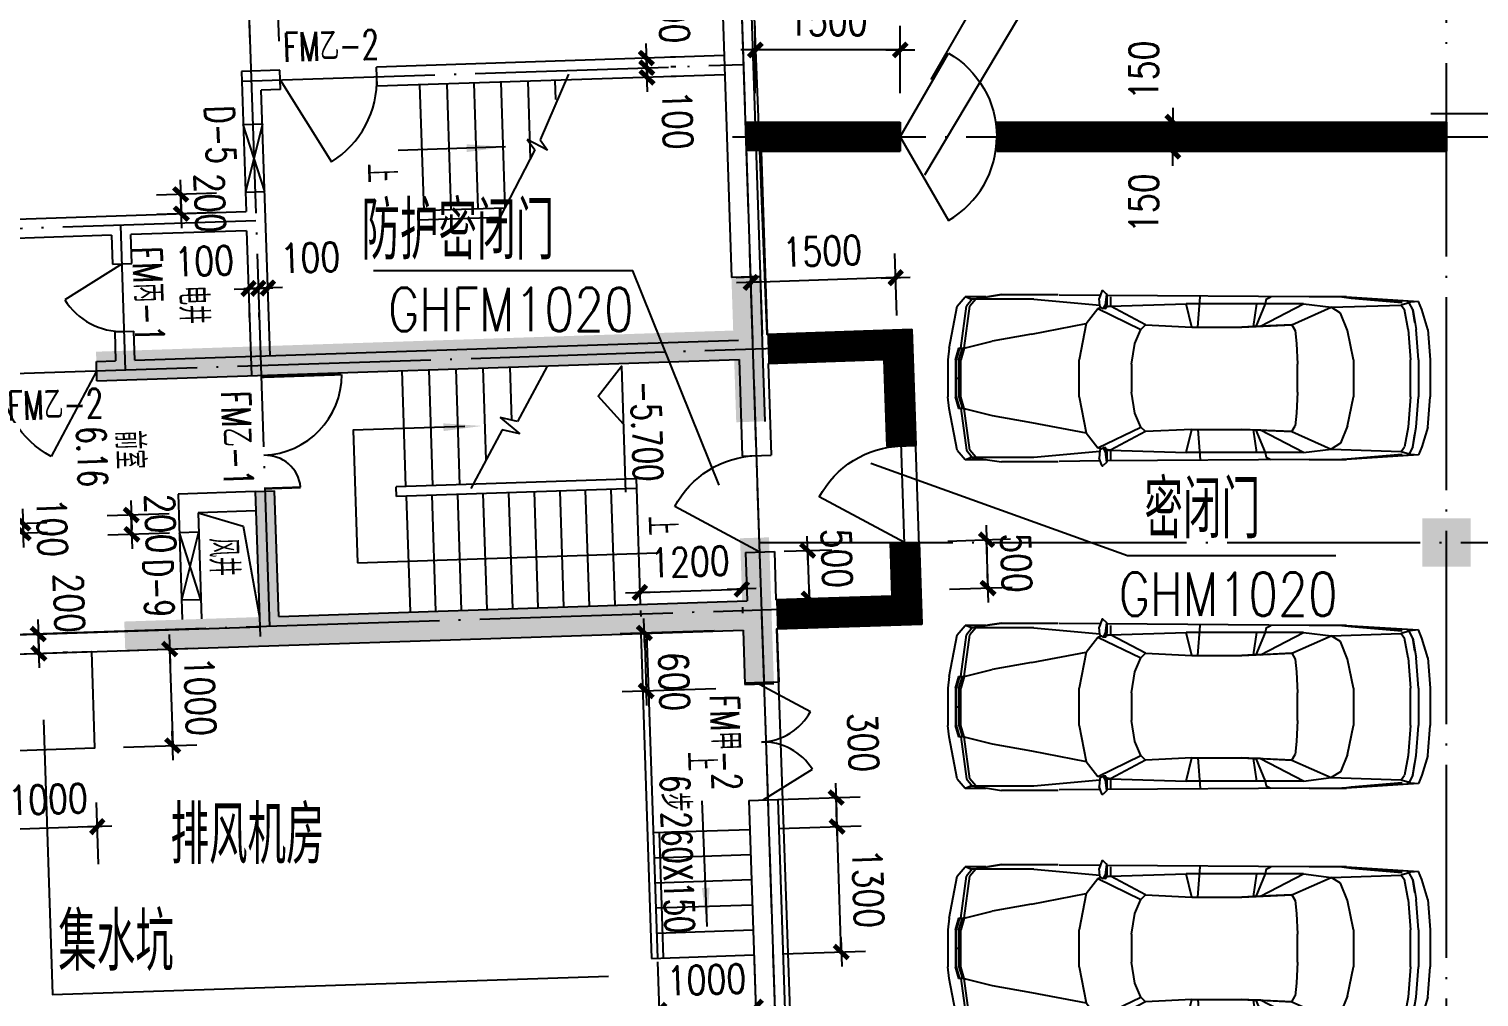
# Model space of a CAD drawing. Extents: x 634182 to 802382, y -1101880 to -864080.
# Drawn here: x 662188 to 677199, y -947171 to -937151 of the extents above; entities that cross this region are included whole.
import ezdxf
from ezdxf.enums import TextEntityAlignment as Align

# ---------------------------------------------------------------- set-up
doc = ezdxf.new("R2010")
doc.units = 0
doc.header["$LTSCALE"] = 1000
doc.header["$MEASUREMENT"] = 0
doc.linetypes.add('DASH', pattern=[0.35, 0.25, -0.1])
doc.linetypes.add('DOTE', pattern=[2.42, 2, -0.2, 0.02, -0.2])
doc.layers.get('0').update_dxf_attribs({"linetype": 'CONTINUOUS'})
doc.layers.get('DEFPOINTS').update_dxf_attribs({"linetype": 'CONTINUOUS'})
for name, color, linetype in [('21', 21, 'CONTINUOUS'), ('210', 4, 'CONTINUOUS'), ('COLUMN', 7, 'CONTINUOUS'), ('DOTE', 1, 'DOTE'), ('LU', 4, 'CONTINUOUS'), ('LVTRY', 23, 'CONTINUOUS'), ('MC', 4, 'CONTINUOUS'), ('PUB_DIM', 3, 'CONTINUOUS'), ('PUB_TEXT', 7, 'CONTINUOUS'), ('STAIR', 2, 'CONTINUOUS'), ('TEXT1', 7, 'CONTINUOUS'), ('WALL', 191, 'CONTINUOUS'), ('WINDOW', 2, 'CONTINUOUS'), ('WINDOW_TEXT', 6, 'CONTINUOUS'), ('防火分區线', 2, 'CONTINUOUS')]:
    doc.layers.add(name, color=color, linetype=linetype)
doc.styles.add('DIM_FONT', font='simplex.shx', dxfattribs={"width": 0.8})
doc.styles.add('HZTXT', font='simplex', dxfattribs={"width": 0.8, "bigfont": 'sfont'})
doc.styles.add('SIMPLEX', font='SIMPLEX.SHX')
doc.styles.add('Z', font='romans', dxfattribs={"width": 0.8, "bigfont": 'z'})
doc.dimstyles.new('AXIS', dxfattribs={"dimtxt": 300, "dimasz": 1, "dimexe": 250, "dimexo": 300, "dimgap": 150, "dimtad": 1, "dimdec": 0, "dimzin": 0, "dimdsep": 46, "dimtxsty": 'DIM_FONT', "dimblk": '_DIMX', "dimblk1": '_DIMX', "dimblk2": '_DIMX', "dimcen": 2.5, "dimse1": 1, "dimse2": 1, "dimclrt": 7, "dimadec": 0, "dimazin": 0, "dimtfac": 1, "dimtdec": 0, "dimtix": 1, "dimtmove": 2, "dimatfit": 3, "dimldrblk": '_DIMX', "dimfxl": 0, "dimtolj": 1, "dimtzin": 0, "dimarcsym": 0})
doc.dimstyles.new('DIMN', dxfattribs={"dimtxt": 300, "dimasz": 1, "dimexe": 250, "dimexo": 300, "dimgap": 150, "dimtad": 1, "dimdec": 0, "dimzin": 0, "dimdsep": 46, "dimtxsty": 'DIM_FONT', "dimblk": '_DIMX', "dimblk1": '_DIMX', "dimblk2": '_DIMX', "dimcen": 2.5, "dimclrt": 7, "dimadec": 0, "dimazin": 0, "dimtfac": 1, "dimtdec": 0, "dimtix": 1, "dimtmove": 2, "dimatfit": 3, "dimldrblk": '_DIMX', "dimfxl": 0, "dimtolj": 1, "dimtzin": 0, "dimarcsym": 0})

# ---------------------------------------------------------------- blocks, each defined once
blk = doc.blocks.new('_FZH')
blk.add_solid([(-0.5, -0.5), (0.5, -0.5), (-0.5, 0.5), (0.5, 0.5)])
blk = doc.blocks.new('M_F27')
for p, q in [((-2426, 736), (-2389, 824)), ((-2389, 824), (-1610, 874)), ((-2389, 824), (-1560, 874)), ((-2264, 812), (-2389, 824)), ((-2326, 736), (-2288, 811)), ((-2200, 786), (-2288, 811)), ((-2200, 786), (-2238, 736)), ((-1560, 874), (-2212, 815)), ((-2208, 815), (-2211, 814)), ((-1660, 862), (-2208, 815)), ((-1446, 761), (-2200, 786)), ((-1560, 874), (-1660, 862)), ((-1617, 869), (-1620, 866)), ((-1208, 874), (-1610, 874)), ((-1145, 799), (-1446, 761)), ((-1208, 874), (980, 889)), ((-1145, 799), (-682, 557)), ((-1145, 799), (124, 799)), ((-743, 849), (-793, 874)), ((-730, 799), (-743, 849)), ((-630, 555), (-730, 799)), ((-642, 799), (-605, 554)), ((-2, 547), (-27, 877)), ((124, 799), (61, 547)), ((941, 773), (124, 799)), ((941, 773), (941, 874)), ((980, 902), (995, 790)), ((980, 790), (980, 898)), ((995, 790), (980, 790)), ((980, 790), (992, 746)), ((984, 905), (1020, 939)), ((995, 790), (1022, 746)), ((1022, 748), (995, 790)), ((1036, 935), (1062, 857)), ((1051, 889), (1497, 893)), ((1057, 776), (1062, 857)), ((1770, 849), (1058, 784)), ((1506, 899), (2121, 899)), ((2461, 849), (1770, 849)), ((2272, 876), (2121, 899)), ((2272, 876), (2272, 874)), ((2437, 851), (2272, 876)), ((2511, 874), (2287, 874)), ((2398, 849), (2461, 773)), ((2437, 850), (2433, 851)), ((2498, 773), (2436, 849)), ((2511, 874), (2450, 850)), ((2599, 773), (2511, 874)), ((-2489, 522), (-2426, 736)), ((-2326, 736), (-2364, 522)), ((-2326, 736), (-2351, 596)), ((-2276, 522), (-2238, 736)), ((-1622, 510), (-1547, 698)), ((-1547, 698), (-1446, 761)), ((-1019, 572), (-1446, 761)), ((564, 572), (941, 773)), ((1079, 748), (614, 522)), ((983, 777), (941, 773)), ((941, 773), (987, 765)), ((992, 746), (1021, 747)), ((1021, 747), (1022, 748)), ((1053, 768), (1022, 746)), ((1036, 756), (1079, 748)), ((1204, 585), (1079, 748)), ((2461, 773), (2523, 321)), ((2561, 321), (2498, 773)), ((2599, 773), (2687, 321)), ((-2489, 522), (-2514, 196)), ((-2364, 522), (-2389, 196)), ((-2351, 594), (-2351, 596)), ((-2301, 196), (-2276, 522)), ((-1622, 510), (-1685, 196)), ((-1070, 371), (-1057, 510)), ((-1019, 572), (-1057, 510)), ((-680, 556), (-1019, 572)), ((-1019, 572), (-479, 547)), ((-680, 556), (-630, 555)), ((-605, 554), (-630, 555)), ((-479, 547), (-605, 554)), ((61, 547), (-479, 547)), ((61, 547), (564, 572)), ((564, 572), (614, 522)), ((614, 522), (677, 371)), ((1795, 472), (1204, 585)), ((1280, 196), (1204, 585)), ((2222, 397), (1795, 472)), ((-1082, 145), (-1070, 371)), ((677, 371), (714, 145)), ((2523, 321), (2222, 397)), ((2523, 321), (2586, 321)), ((2523, 321), (2561, 196)), ((2580, 196), (2542, 321)), ((2611, 196), (2574, 321)), ((2580, 321), (2618, 196)), ((2687, 321), (2699, 196)), ((-2514, -206), (-2514, 196)), ((-2389, -206), (-2389, 196)), ((-2301, 196), (-2301, -206)), ((-1685, -206), (-1685, 196)), ((1280, 196), (1280, -206)), ((2561, 196), (2561, -206)), ((2580, 196), (2580, -206)), ((2611, 196), (2611, -206)), ((2618, -206), (2618, 196)), ((2699, -206), (2699, 196)), ((-1082, 145), (-1082, -156)), ((714, -156), (714, 145)), ((-1070, -382), (-1082, -156)), ((714, -156), (677, -382)), ((2618, -6), (2561, -6)), ((-2489, -533), (-2514, -206)), ((-2389, -206), (-2364, -533)), ((-2276, -533), (-2301, -206)), ((-1685, -206), (-1622, -520)), ((1204, -596), (1280, -206)), ((2523, -332), (2561, -206)), ((2580, -206), (2542, -332)), ((2574, -332), (2611, -206)), ((2618, -206), (2580, -332)), ((2687, -332), (2699, -206)), ((-1057, -520), (-1070, -382)), ((677, -382), (614, -533)), ((1795, -483), (2222, -407)), ((2523, -332), (2222, -407)), ((2523, -332), (2461, -784)), ((2561, -332), (2498, -784)), ((2586, -332), (2523, -332)), ((2687, -332), (2599, -784)), ((-2489, -533), (-2426, -747)), ((-2326, -747), (-2364, -533)), ((-2351, -607), (-2351, -605)), ((-2351, -607), (-2326, -747)), ((-2276, -533), (-2238, -747)), ((-1622, -520), (-1547, -709)), ((-1019, -583), (-1446, -772)), ((-682, -568), (-1145, -809)), ((-1019, -583), (-1057, -520)), ((-479, -558), (-1019, -583)), ((-1019, -583), (-680, -567)), ((-730, -809), (-630, -566)), ((-680, -567), (-682, -568)), ((-680, -567), (-630, -566)), ((-605, -565), (-642, -809)), ((-630, -566), (-605, -565)), ((-605, -565), (-479, -558)), ((61, -558), (-479, -558)), ((-2, -558), (-27, -884)), ((61, -558), (124, -809)), ((564, -583), (61, -558)), ((614, -533), (564, -583)), ((564, -583), (941, -784)), ((1079, -759), (614, -533)), ((1204, -596), (1079, -759)), ((1795, -483), (1204, -596)), ((-2426, -747), (-2389, -835)), ((-2326, -747), (-2288, -822)), ((-2200, -797), (-2238, -747)), ((-1446, -772), (-2200, -797)), ((-1547, -709), (-1446, -772)), ((-1145, -809), (-1446, -772)), ((987, -776), (941, -784)), ((992, -757), (980, -800)), ((992, -757), (1021, -758)), ((995, -800), (1022, -757)), ((1022, -758), (995, -800)), ((1021, -758), (1022, -758)), ((1022, -757), (1053, -779)), ((1036, -767), (1079, -759)), ((-2389, -835), (-2264, -823)), ((-1560, -885), (-2389, -835)), ((-1610, -885), (-2389, -835)), ((-2288, -822), (-2200, -797)), ((-2212, -826), (-1560, -885)), ((-2208, -826), (-2211, -825)), ((-1660, -872), (-2208, -826)), ((-1560, -885), (-1660, -872)), ((-1621, -877), (-1617, -880)), ((-1610, -885), (-1208, -885)), ((-1208, -885), (980, -900)), ((-1145, -809), (124, -809)), ((-743, -860), (-793, -885)), ((-743, -860), (-730, -809)), ((941, -784), (124, -809)), ((983, -788), (941, -784)), ((941, -885), (941, -784)), ((995, -800), (980, -800)), ((995, -800), (980, -913)), ((980, -909), (980, -800)), ((984, -916), (1020, -950)), ((1036, -946), (1062, -867)), ((1051, -901), (1497, -904)), ((1057, -787), (1062, -867)), ((1770, -860), (1058, -795)), ((2121, -910), (1506, -910)), ((1770, -860), (2461, -860)), ((2121, -910), (2272, -887)), ((2270, -887), (2121, -910)), ((2437, -861), (2272, -887)), ((2272, -885), (2272, -887)), ((2285, -885), (2511, -885)), ((2398, -860), (2461, -784)), ((2436, -860), (2498, -784)), ((2437, -861), (2436, -860)), ((2450, -861), (2511, -885)), ((2599, -784), (2511, -885))]:
    blk.add_line(p, q)
for centre, start, end in [((1027, 932), 18.1573, 132.965), ((990, 898), 132.965, 179.7454), ((1047, 776), 305.1542, 356.8636), ((1047, -787), 3.1798, 54.8458), ((990, -909), 180.2546, 227.035), ((1027, -942), 227.035, 341.8427)]:
    blk.add_arc(centre, 10, start, end)
at = {"width": 0.8, "flags": 9}
for tag in ['XSIZE', 'YSIZE']:
    blk.add_attdef(tag, (0, 0), '', height=0.5, dxfattribs=at)
blk = doc.blocks.new('_DIMX')
blk.add_line((-150, 0), (150, 0))
at = {"const_width": 50}
blk.add_lwpolyline([(-70, -70), (70, 70)], dxfattribs=at)
blk = doc.blocks.new('*D1032')
at = {"color": 0, "linetype": 'ByBlock'}
for p, q in [((664560, -939835), (664559, -939835)), ((664561, -939835), (664661, -939832)), ((664561, -939835), (664661, -939832)), ((664662, -939832), (664663, -939832)), ((664571, -940135), (664569, -940085)), ((664671, -940131), (664669, -940082))]:
    blk.add_line(p, q, dxfattribs=at)
at = {"layer": 'DEFPOINTS', "color": 0, "linetype": 'ByBlock'}
for p in [(664561, -939835), (664661, -939832), (664661, -939832)]:
    blk.add_point(p, dxfattribs=at)
at = {"color": 0, "linetype": 'ByBlock'}
for p, rotation in [((664561, -939835), 1.899999999999977), ((664661, -939832), 181.9)]:
    blk.add_blockref('_DIMX', p, dxfattribs=dict(at, rotation=rotation))
at = {"color": 7, "linetype": 'ByBlock', "insert": (665101, -939517), "char_height": 300, "attachment_point": 5, "rotation": 1.9, "style": 'DIM_FONT'}
blk.add_mtext('\\A1;100', dxfattribs=at)
blk = doc.blocks.new('*D1033')
at = {"color": 0, "linetype": 'ByBlock'}
for p, q in [((664460, -939838), (664459, -939838)), ((664461, -939838), (664561, -939835)), ((664461, -939838), (664561, -939835)), ((664562, -939835), (664563, -939835)), ((664471, -940138), (664469, -940088)), ((664571, -940135), (664569, -940085))]:
    blk.add_line(p, q, dxfattribs=at)
at = {"layer": 'DEFPOINTS', "color": 0, "linetype": 'ByBlock'}
for p in [(664461, -939838), (664561, -939835), (664561, -939835)]:
    blk.add_point(p, dxfattribs=at)
at = {"color": 0, "linetype": 'ByBlock'}
for p, rotation in [((664461, -939838), 1.899999999968882), ((664561, -939835), 181.8999999999689)]:
    blk.add_blockref('_DIMX', p, dxfattribs=dict(at, rotation=rotation))
at = {"color": 7, "linetype": 'ByBlock', "insert": (664001, -939553), "char_height": 300, "attachment_point": 5, "rotation": 1.9, "style": 'DIM_FONT'}
blk.add_mtext('\\A1;100', dxfattribs=at)
blk = doc.blocks.new('M_A1SFU')
blk.add_line((-0.5, 0), (0, -0.866))
blk.add_arc((-0.5, 0), 1, 300, 0)
blk = doc.blocks.new('M_A17ORW')
at = {"const_width": 0.02}
for points in [[(-0.481, -0.001), (-0.481, -0.308)], [(0.481, 0.001), (0.481, -0.691)]]:
    blk.add_lwpolyline(points, dxfattribs=at)
for centre, radius, start, end in [((-0.501, -0.003), 0.307, 274.2492, 0.2101), ((0.505, 0.002), 0.699, 180.2762, 268.0603)]:
    blk.add_arc(centre, radius, start, end)
blk = doc.blocks.new('_DBLK')
blk.add_line((-0.5, 0), (0, -0.866))
blk.add_arc((-0.5, 0), 1, 300, 0)
at = {"layer": 'WINDOW_TEXT', "style": 'SIMPLEX', "flags": 9}
blk.add_attdef('A', text='', height=1, dxfattribs=at).set_placement((0, 1.5), align=Align.MIDDLE)
blk = doc.blocks.new('*D1039')
at = {"color": 0, "linetype": 'ByBlock'}
for p, q in [((661863, -942278), (662374, -942261)), ((661866, -942378), (662378, -942361)), ((662125, -942268), (662125, -942267)), ((662125, -942269), (662128, -942369)), ((662128, -942370), (662128, -942371))]:
    blk.add_line(p, q, dxfattribs=at)
at = {"layer": 'DEFPOINTS', "color": 0, "linetype": 'ByBlock'}
for p in [(661563, -942288), (662128, -942369), (661566, -942388)]:
    blk.add_point(p, dxfattribs=at)
at = {"color": 0, "linetype": 'ByBlock'}
for p, rotation in [((662125, -942269), 271.8999999999584), ((662128, -942369), 91.8999999999585)]:
    blk.add_blockref('_DIMX', p, dxfattribs=dict(at, rotation=rotation))
at = {"color": 7, "linetype": 'ByBlock', "insert": (662426, -942309), "char_height": 300, "attachment_point": 5, "rotation": 271.9, "style": 'DIM_FONT'}
blk.add_mtext('\\A1;100', dxfattribs=at)
blk = doc.blocks.new('*D1040')
at = {"color": 0, "linetype": 'ByBlock'}
for p, q in [((664128, -938850), (663508, -938871)), ((663758, -938862), (663758, -938861)), ((663765, -939063), (663758, -938863)), ((664135, -939050), (663515, -939071)), ((663765, -939064), (663765, -939065))]:
    blk.add_line(p, q, dxfattribs=at)
at = {"layer": 'DEFPOINTS', "color": 0, "linetype": 'ByBlock'}
for p in [(663758, -938863), (664428, -938840), (664434, -939040)]:
    blk.add_point(p, dxfattribs=at)
at = {"color": 0, "linetype": 'ByBlock'}
for p, rotation in [((663758, -938863), 271.900000000012), ((663765, -939063), 91.900000000012)]:
    blk.add_blockref('_DIMX', p, dxfattribs=dict(at, rotation=rotation))
at = {"color": 7, "linetype": 'ByBlock', "insert": (664061, -938953), "char_height": 300, "attachment_point": 5, "rotation": 271.9, "style": 'DIM_FONT'}
blk.add_mtext('\\A1;200', dxfattribs=at)
blk = doc.blocks.new('*D1041')
at = {"color": 0, "linetype": 'ByBlock'}
for p, q in [((664476, -937288), (664447, -936409)), ((664776, -937278), (664747, -936399)), ((664454, -936658), (664453, -936659)), ((664755, -936648), (664455, -936658)), ((664756, -936648), (664757, -936648))]:
    blk.add_line(p, q, dxfattribs=at)
at = {"layer": 'DEFPOINTS', "color": 0, "linetype": 'ByBlock'}
for p in [(664455, -936658), (664486, -937588), (664786, -937578)]:
    blk.add_point(p, dxfattribs=at)
at = {"color": 0, "linetype": 'ByBlock'}
for p, rotation in [((664455, -936658), 1.899960829832597), ((664755, -936648), 181.8999608298326)]:
    blk.add_blockref('_DIMX', p, dxfattribs=dict(at, rotation=rotation))
at = {"color": 7, "linetype": 'ByBlock', "insert": (664595, -936354), "char_height": 300, "attachment_point": 5, "rotation": 1.9, "style": 'DIM_FONT'}
blk.add_mtext('\\A1;300', dxfattribs=at)
blk = doc.blocks.new('*D1042')
at = {"color": 0, "linetype": 'ByBlock'}
for p, q in [((663638, -942168), (662996, -942190)), ((663246, -942180), (663246, -942179)), ((663253, -942381), (663246, -942181)), ((663644, -942368), (663003, -942390)), ((663253, -942382), (663253, -942383))]:
    blk.add_line(p, q, dxfattribs=at)
at = {"layer": 'DEFPOINTS', "color": 0, "linetype": 'ByBlock'}
for p in [(663246, -942181), (663938, -942159), (663944, -942358)]:
    blk.add_point(p, dxfattribs=at)
at = {"color": 0, "linetype": 'ByBlock'}
for p, rotation in [((663246, -942181), 271.9000000000278), ((663253, -942381), 91.90000000002783)]:
    blk.add_blockref('_DIMX', p, dxfattribs=dict(at, rotation=rotation))
at = {"color": 7, "linetype": 'ByBlock', "insert": (663549, -942271), "char_height": 300, "attachment_point": 5, "rotation": 271.9, "style": 'DIM_FONT'}
blk.add_mtext('\\A1;200', dxfattribs=at)
blk = doc.blocks.new('*D1058')
at = {"color": 0, "linetype": 'ByBlock'}
for p, q in [((668583, -937551), (668583, -937550)), ((668583, -937552), (668586, -937652)), ((668583, -937552), (668586, -937652)), ((668883, -937542), (668833, -937544)), ((668586, -937653), (668586, -937654)), ((668886, -937642), (668836, -937644))]:
    blk.add_line(p, q, dxfattribs=at)
at = {"layer": 'DEFPOINTS', "color": 0, "linetype": 'ByBlock'}
for p in [(668583, -937552), (668586, -937652), (668586, -937652)]:
    blk.add_point(p, dxfattribs=at)
at = {"color": 0, "linetype": 'ByBlock'}
for p, rotation in [((668583, -937552), 271.9), ((668586, -937652), 91.90000000000002)]:
    blk.add_blockref('_DIMX', p, dxfattribs=dict(at, rotation=rotation))
at = {"color": 7, "linetype": 'ByBlock', "insert": (668901, -938092), "char_height": 300, "attachment_point": 5, "rotation": 271.9, "style": 'DIM_FONT'}
blk.add_mtext('\\A1;100', dxfattribs=at)
blk = doc.blocks.new('*D1059')
at = {"color": 0, "linetype": 'ByBlock'}
for p, q in [((668579, -937451), (668579, -937450)), ((668579, -937452), (668583, -937552)), ((668579, -937452), (668583, -937552)), ((668583, -937553), (668583, -937554)), ((668879, -937442), (668829, -937444)), ((668883, -937542), (668833, -937544))]:
    blk.add_line(p, q, dxfattribs=at)
at = {"layer": 'DEFPOINTS', "color": 0, "linetype": 'ByBlock'}
for p in [(668579, -937452), (668583, -937552), (668583, -937552)]:
    blk.add_point(p, dxfattribs=at)
at = {"color": 0, "linetype": 'ByBlock'}
for p, rotation in [((668579, -937452), 271.9000000001452), ((668583, -937552), 91.90000000014511)]:
    blk.add_blockref('_DIMX', p, dxfattribs=dict(at, rotation=rotation))
at = {"color": 7, "linetype": 'ByBlock', "insert": (668864, -936992), "char_height": 300, "attachment_point": 5, "rotation": 271.9, "style": 'DIM_FONT'}
blk.add_mtext('\\A1;100', dxfattribs=at)
blk = doc.blocks.new('_ARROW')
blk.add_solid([(0, 0), (-1, 0.1), (-1, -0.1)])
blk = doc.blocks.new('*D1065')
at = {"color": 0, "linetype": 'ByBlock'}
for p, q in [((662283, -943413), (662283, -943412)), ((662283, -943414), (662290, -943614)), ((662283, -943414), (662290, -943614)), ((662583, -943404), (662533, -943406)), ((662290, -943615), (662290, -943616)), ((662590, -943604), (662540, -943606))]:
    blk.add_line(p, q, dxfattribs=at)
at = {"layer": 'DEFPOINTS', "color": 0, "linetype": 'ByBlock'}
for p in [(662283, -943414), (662290, -943614), (662290, -943614)]:
    blk.add_point(p, dxfattribs=at)
at = {"color": 0, "linetype": 'ByBlock'}
for p, rotation in [((662283, -943414), 271.9), ((662290, -943614), 91.90000000000002)]:
    blk.add_blockref('_DIMX', p, dxfattribs=dict(at, rotation=rotation))
at = {"color": 7, "linetype": 'ByBlock', "insert": (662603, -943094), "char_height": 300, "attachment_point": 5, "rotation": 271.9, "style": 'DIM_FONT'}
blk.add_mtext('\\A1;200', dxfattribs=at)
blk = doc.blocks.new('_DBLK1')
for p, q in [((-0.5, 0), (-0.25, -0.433)), ((0.5, 0), (0.25, -0.433))]:
    blk.add_line(p, q)
for centre, start, end in [((-0.5, 0), 300, 0), ((0.5, 0), 180, 240)]:
    blk.add_arc(centre, 0.5, start, end)
at = {"layer": 'WINDOW_TEXT', "style": 'SIMPLEX', "flags": 9}
blk.add_attdef('A', text='', height=1, dxfattribs=at).set_placement((0, 1.5), align=Align.MIDDLE)
blk = doc.blocks.new('*D1503')
at = {"color": 0, "linetype": 'ByBlock'}
for p, q in [((661908, -945828), (661887, -945190)), ((662907, -945795), (662886, -945157)), ((661894, -945440), (661893, -945440)), ((662895, -945407), (661895, -945440)), ((662896, -945407), (662897, -945407))]:
    blk.add_line(p, q, dxfattribs=at)
at = {"layer": 'DEFPOINTS', "color": 0, "linetype": 'ByBlock'}
for p in [(661895, -945440), (661918, -946128), (662917, -946095)]:
    blk.add_point(p, dxfattribs=at)
at = {"color": 0, "linetype": 'ByBlock'}
for p, rotation in [((661895, -945440), 1.900000000000085), ((662895, -945407), 181.9000000000001)]:
    blk.add_blockref('_DIMX', p, dxfattribs=dict(at, rotation=rotation))
at = {"color": 7, "linetype": 'ByBlock', "insert": (662385, -945124), "char_height": 300, "attachment_point": 5, "rotation": 1.9, "style": 'DIM_FONT'}
blk.add_mtext('\\A1;1000', dxfattribs=at)
blk = doc.blocks.new('*D1504')
at = {"color": 0, "linetype": 'ByBlock'}
for p, q in [((663134, -943586), (663893, -943561)), ((663643, -943568), (663643, -943567)), ((663643, -943569), (663676, -944569)), ((663167, -944585), (663926, -944560)), ((663676, -944570), (663676, -944571))]:
    blk.add_line(p, q, dxfattribs=at)
at = {"layer": 'DEFPOINTS', "color": 0, "linetype": 'ByBlock'}
for p in [(662834, -943596), (662868, -944595), (663676, -944569)]:
    blk.add_point(p, dxfattribs=at)
at = {"color": 0, "linetype": 'ByBlock'}
for p, rotation in [((663643, -943569), 271.9), ((663676, -944569), 91.90000000000003)]:
    blk.add_blockref('_DIMX', p, dxfattribs=dict(at, rotation=rotation))
at = {"color": 7, "linetype": 'ByBlock', "insert": (663959, -944059), "char_height": 300, "attachment_point": 5, "rotation": 271.9, "style": 'DIM_FONT'}
blk.add_mtext('\\A1;1000', dxfattribs=at)
blk = doc.blocks.new('*D1580')
at = {"color": 0, "linetype": 'ByBlock'}
for p, q in [((668512, -942983), (669567, -942948)), ((669568, -942948), (669569, -942948)), ((668511, -942984), (668510, -942984)), ((668518, -943171), (668521, -943233)), ((669573, -943136), (669575, -943198))]:
    blk.add_line(p, q, dxfattribs=at)
at = {"layer": 'DEFPOINTS', "color": 0, "linetype": 'ByBlock'}
for p in [(668508, -942871), (669563, -942836), (669567, -942948)]:
    blk.add_point(p, dxfattribs=at)
at = {"color": 0, "linetype": 'ByBlock'}
for p, rotation in [((668512, -942983), 1.900000000019402), ((669567, -942948), 181.9000000000194)]:
    blk.add_blockref('_DIMX', p, dxfattribs=dict(at, rotation=rotation))
at = {"color": 7, "linetype": 'ByBlock', "insert": (669030, -942666), "char_height": 300, "attachment_point": 5, "rotation": 1.9, "style": 'DIM_FONT'}
blk.add_mtext('\\A1;1200', dxfattribs=at)
blk = doc.blocks.new('*D1695')
at = {"color": 0, "linetype": 'ByBlock'}
for p, q in [((669949, -945426), (670803, -945398)), ((670596, -946704), (670553, -945407)), ((669992, -946725), (670846, -946697))]:
    blk.add_line(p, q, dxfattribs=at)
at = {"layer": 'DEFPOINTS', "color": 0, "linetype": 'ByBlock'}
for p in [(669649, -945436), (670553, -945406), (669692, -946735)]:
    blk.add_point(p, dxfattribs=at)
at = {"color": 0, "linetype": 'ByBlock'}
for p, rotation in [((670553, -945406), 91.89949566609205), ((670596, -946705), 271.8994956660921)]:
    blk.add_blockref('_DIMX', p, dxfattribs=dict(at, rotation=rotation))
at = {"color": 7, "linetype": 'ByBlock', "insert": (670874, -946046), "char_height": 300, "attachment_point": 5, "rotation": 271.8995, "style": 'DIM_FONT'}
blk.add_mtext('\\A1;1300', dxfattribs=at)
blk = doc.blocks.new('*D1696')
at = {"color": 0, "linetype": 'ByBlock'}
for p, q in [((669939, -945126), (670793, -945098)), ((670543, -945105), (670543, -945104)), ((670553, -945406), (670543, -945106)), ((670553, -945406), (670543, -945106)), ((669949, -945426), (670803, -945398)), ((670553, -945407), (670553, -945408))]:
    blk.add_line(p, q, dxfattribs=at)
at = {"layer": 'DEFPOINTS', "color": 0, "linetype": 'ByBlock'}
for p in [(669639, -945136), (670543, -945106), (669649, -945436)]:
    blk.add_point(p, dxfattribs=at)
at = {"color": 0, "linetype": 'ByBlock'}
for p, rotation in [((670543, -945106), 271.8994956660861), ((670553, -945406), 91.8994956660861)]:
    blk.add_blockref('_DIMX', p, dxfattribs=dict(at, rotation=rotation))
at = {"color": 7, "linetype": 'ByBlock', "insert": (670824, -944536), "char_height": 300, "attachment_point": 5, "rotation": 271.8995, "style": 'DIM_FONT'}
blk.add_mtext('\\A1;300', dxfattribs=at)
blk = doc.blocks.new('*D1697')
at = {"color": 0, "linetype": 'ByBlock'}
for p, q in [((668694, -946808), (668719, -947559)), ((669694, -946775), (669719, -947526)), ((668710, -947309), (668709, -947309)), ((668711, -947309), (669710, -947276)), ((669711, -947276), (669712, -947276))]:
    blk.add_line(p, q, dxfattribs=at)
at = {"layer": 'DEFPOINTS', "color": 0, "linetype": 'ByBlock'}
for p in [(668684, -946509), (669684, -946475), (669710, -947276)]:
    blk.add_point(p, dxfattribs=at)
at = {"color": 0, "linetype": 'ByBlock'}
for p, rotation in [((669710, -947276), 181.8994956661003), ((668711, -947309), 1.899495666100295)]:
    blk.add_blockref('_DIMX', p, dxfattribs=dict(at, rotation=rotation))
at = {"color": 7, "linetype": 'ByBlock', "insert": (669201, -946992), "char_height": 300, "attachment_point": 5, "rotation": 1.8995, "style": 'DIM_FONT'}
blk.add_mtext('\\A1;1000', dxfattribs=at)
blk = doc.blocks.new('*D1796')
at = {"color": 0, "linetype": 'ByBlock'}
for p, q in [((669674, -940167), (669653, -939524)), ((671173, -940118), (671151, -939475)), ((671159, -939725), (669662, -939774))]:
    blk.add_line(p, q, dxfattribs=at)
at = {"layer": 'DEFPOINTS', "color": 0, "linetype": 'ByBlock'}
for p in [(669661, -939774), (671183, -940418), (669684, -940467)]:
    blk.add_point(p, dxfattribs=at)
at = {"color": 0, "linetype": 'ByBlock'}
for p, rotation in [((669661, -939774), 181.8981660230871), ((671160, -939725), 1.898166023087082)]:
    blk.add_blockref('_DIMX', p, dxfattribs=dict(at, rotation=rotation))
at = {"color": 7, "linetype": 'ByBlock', "insert": (670400, -939450), "char_height": 300, "attachment_point": 5, "rotation": 1.8982, "style": 'DIM_FONT'}
blk.add_mtext('\\A1;1500', dxfattribs=at)
blk = doc.blocks.new('*D1797')
at = {"color": 0, "linetype": 'ByBlock'}
for p, q in [((671701, -942451), (672350, -942430)), ((672100, -942437), (672100, -942436)), ((672116, -942938), (672100, -942438)), ((671718, -942951), (672366, -942930)), ((672116, -942939), (672116, -942940))]:
    blk.add_line(p, q, dxfattribs=at)
at = {"layer": 'DEFPOINTS', "color": 0, "linetype": 'ByBlock'}
for p in [(671402, -942461), (672100, -942438), (671418, -942961)]:
    blk.add_point(p, dxfattribs=at)
at = {"color": 0, "linetype": 'ByBlock'}
for p, rotation in [((672100, -942438), 271.9000000000164), ((672116, -942938), 91.90000000001643)]:
    blk.add_blockref('_DIMX', p, dxfattribs=dict(at, rotation=rotation))
at = {"color": 7, "linetype": 'ByBlock', "insert": (672408, -942678), "char_height": 300, "attachment_point": 5, "rotation": 271.9, "style": 'DIM_FONT'}
blk.add_mtext('\\A1;500', dxfattribs=at)
blk = doc.blocks.new('*D1799')
at = {"color": 0, "linetype": 'ByBlock'}
for p, q in [((674029, -938115), (674029, -938114)), ((674029, -938116), (674029, -938266)), ((674029, -938116), (674029, -938266)), ((674029, -938267), (674029, -938268))]:
    blk.add_line(p, q, dxfattribs=at)
at = {"layer": 'DEFPOINTS', "color": 0, "linetype": 'ByBlock'}
for p in [(673029, -938116), (673029, -938266), (674029, -938266)]:
    blk.add_point(p, dxfattribs=at)
at = {"color": 0, "linetype": 'ByBlock'}
for p, rotation in [((674029, -938116), 270), ((674029, -938266), 90)]:
    blk.add_blockref('_DIMX', p, dxfattribs=dict(at, rotation=rotation))
at = {"color": 7, "linetype": 'ByBlock', "insert": (673729, -937579), "char_height": 300, "attachment_point": 5, "rotation": 90, "style": 'DIM_FONT'}
blk.add_mtext('\\A1;150', dxfattribs=at)
blk = doc.blocks.new('*D1800')
at = {"color": 0, "linetype": 'ByBlock'}
for p, q in [((674029, -938265), (674029, -938264)), ((674029, -938266), (674029, -938416)), ((674029, -938266), (674029, -938416)), ((674029, -938417), (674029, -938418))]:
    blk.add_line(p, q, dxfattribs=at)
at = {"layer": 'DEFPOINTS', "color": 0, "linetype": 'ByBlock'}
for p in [(673029, -938266), (673029, -938416), (674029, -938416)]:
    blk.add_point(p, dxfattribs=at)
at = {"color": 0, "linetype": 'ByBlock'}
for p, rotation in [((674029, -938266), 270), ((674029, -938416), 90)]:
    blk.add_blockref('_DIMX', p, dxfattribs=dict(at, rotation=rotation))
at = {"color": 7, "linetype": 'ByBlock', "insert": (673729, -938954), "char_height": 300, "attachment_point": 5, "rotation": 90, "style": 'DIM_FONT'}
blk.add_mtext('\\A1;150', dxfattribs=at)
blk = doc.blocks.new('*D1812')
at = {"color": 0, "linetype": 'ByBlock'}
for p, q in [((669707, -937816), (669707, -937118)), ((671207, -937816), (671207, -937118)), ((671206, -937368), (669708, -937368))]:
    blk.add_line(p, q, dxfattribs=at)
at = {"layer": 'DEFPOINTS', "color": 0, "linetype": 'ByBlock'}
for p in [(669707, -937368), (669707, -938116), (671207, -938116)]:
    blk.add_point(p, dxfattribs=at)
at = {"color": 0, "linetype": 'ByBlock', "rotation": 180}
blk.add_blockref('_DIMX', (669707, -937368), dxfattribs=at)
at = {"color": 0, "linetype": 'ByBlock'}
blk.add_blockref('_DIMX', (671207, -937368), dxfattribs=at)
at = {"color": 7, "linetype": 'ByBlock', "insert": (670457, -937068), "char_height": 300, "attachment_point": 5, "style": 'DIM_FONT'}
blk.add_mtext('\\A1;1500', dxfattribs=at)

msp = doc.modelspace()

# ---------------------------------------------------------------- hatches: boundary and pattern name
at = {"layer": '210'}
for points in [[(662891.523, -940791.167), (662881.577, -940491.332), (669477.945, -940272.505), (669459.71, -939722.81), (669759.545, -939712.864), (669809.277, -941212.039), (669509.537, -941221.572), (669487.996, -940572.223)], [(669580.756, -943372.179), (669598.991, -943921.877), (669898.826, -943911.93), (669849.094, -942412.752), (669549.259, -942422.698), (669570.81, -943072.344), (664773.452, -943231.489), (664730.453, -941932.135), (664530.46, -941938.832), (664573.561, -943238.12), (663174.432, -943284.414), (663184.278, -943584.372)]]:
    msp.add_hatch(color=256, dxfattribs=at).paths.add_polyline_path(points)

# ---------------------------------------------------------------- linework, layer by layer
for points in [[(671463.173, -938660.602), (674157.194, -934136.542), (674157.194, -934136.542)], [(671526.733, -937675.296), (673564.538, -934136.312), (676476.204, -934136.312)], [(669332.548, -941872.503), (668438.974, -939654.667), (665753.945, -939654.667)], [(670902.242, -941644.282), (673560.802, -942602.185), (675717.537, -942602.185)], [(662337.844, -944302.039), (662432.183, -947145.851), (668186.032, -946954.976)]]:
    msp.add_lwpolyline(points)
msp.add_lwpolyline([(661835.02, -943629.132), (662834.47, -943595.977), (662867.625, -944595.427), (661868.175, -944628.582)], close=True)
at = {"layer": '21'}
for points in [[(669834.522, -940462.177, 300, 300, 0), (671183.689, -940417.421, 300, 300, 0), (671218.502, -941466.844, 300, 300, 0)], [(671251.657, -942466.294, 300, 300, 0), (671274.866, -943165.909, 300, 300, 0), (669925.699, -943210.665, 300, 300, 0)]]:
    msp.add_lwpolyline(points, format="xyseb", dxfattribs=at)
at = {"layer": 'DOTE'}
for p, q in [((676862.048, -1007266.093), (676862.048, -902577.649)), ((670520.689, -965649.087), (668966.665, -918878.288)), ((670162.927, -954888.739), (668968.363, -918879.057)), ((664388.472, -934639.605), (664676.902, -943334.758)), ((664389.656, -937691.179), (669586.706, -937518.775)), ((669471.3, -938266.093), (735062.048, -938266.093)), ((664537.651, -939137.068), (660539.85, -939269.688)), ((663188.153, -940682.66), (663138.421, -939183.485)), ((671183.689, -940417.421), (659390.24, -940808.65)), ((671273.208, -943115.936), (671183.689, -940417.421)), ((669750.402, -942466.093), (774971.294, -942466.093)), ((671273.208, -943115.936), (661678.552, -943434.224)), ((664976.672, -943324.814), (664976.668, -943324.707))]:
    msp.add_line(p, q, dxfattribs=at)
at = {"layer": 'LVTRY'}
msp.add_lwpolyline([(663937.657, -942158.545), (664406.193, -942297.508), (664573.662, -943237.997)], dxfattribs=at)
at = {"layer": 'MC', "linetype": 'Continuous'}
for p, q in [((664627.67, -938833.785), (664404.571, -938140.801)), ((664604.461, -938134.17), (664427.78, -938840.416)), ((663944.287, -942358.408), (663744.397, -942365.039)), ((663967.496, -943058.023), (663744.397, -942365.039)), ((663944.287, -942358.408), (663767.606, -943064.654)), ((663967.496, -943058.023), (663767.606, -943064.654))]:
    msp.add_line(p, q, dxfattribs=at)
at = {"layer": 'PUB_DIM'}
for points in [[(667121.965, -938371.284), (666009.072, -938408.202)], [(668341.344, -941242.487), (668081.534, -940950.941), (668321.45, -940642.817), (668364.709, -941946.843)], [(666700.284, -941265.784), (665544.069, -941304.139), (665589.604, -942676.804)], [(665589.604, -942676.804), (668687.787, -942572.196)], [(669207.047, -946439.858), (669158.018, -945141.926)]]:
    msp.add_lwpolyline(points, dxfattribs=at)
at = {"layer": 'STAIR'}
for p, q in [((667772.753, -937619.794), (667478.093, -938297.001)), ((667343.94, -938295.275), (667423.051, -938403.633)), ((667557.204, -938405.359), (667343.94, -938295.275)), ((667478.093, -938297.001), (667557.204, -938405.359)), ((667423.051, -938403.633), (667061.956, -939103.176)), ((667548.803, -940648.52), (667246.487, -941214.707)), ((667064.154, -941174.031), (667269.956, -941340.6)), ((667246.487, -941214.707), (667064.154, -941174.031)), ((667087.623, -941299.925), (666762.817, -941908.232)), ((667269.956, -941340.6), (667087.623, -941299.925)), ((668521.448, -943407.202), (668632.988, -946770.446)), ((668581.415, -943405.213), (668692.955, -946768.458)), ((668649.865, -945469.172), (669649.316, -945436.026)), ((668709.832, -945467.183), (668752.922, -946766.469)), ((668658.483, -945729.029), (669657.934, -945695.883)), ((668667.101, -945988.886), (669666.552, -945955.74)), ((668675.719, -946248.743), (669675.17, -946215.597)), ((668684.337, -946508.601), (669683.788, -946475.454)), ((668632.988, -946770.446), (669692.406, -946735.311))]:
    msp.add_line(p, q, dxfattribs=at)
at = {"layer": 'WALL'}
for p, q in [((669779.743, -940313.912), (669582.18, -934367.258)), ((669310.672, -935227.337), (669459.845, -939724.063)), ((665792.197, -937744.576), (665785.565, -937544.662)), ((669383.589, -937425.376), (665785.568, -937544.734)), ((664786.117, -937577.89), (664386.337, -937591.152)), ((664386.337, -937591.152), (664434.411, -939040.306)), ((664792.747, -937777.731), (664786.115, -937577.817)), ((669390.219, -937625.218), (665792.197, -937744.576)), ((664792.747, -937777.731), (664592.857, -937784.362)), ((664684.033, -940532.851), (664592.857, -937784.362)), ((664404.571, -938140.801), (664604.461, -938134.17)), ((669610.797, -938116.454), (671206.797, -938116.454)), ((671206.797, -938116.454), (671206.797, -938416.454)), ((672206.797, -938116.454), (676862.048, -938116.454)), ((672206.797, -938116.454), (672206.797, -938416.454)), ((676862.048, -938116.454), (676862.048, -938416.454)), ((669766.592, -938414.454), (669829.549, -940312.26)), ((669766.592, -938416.454), (671206.797, -938416.454)), ((672206.797, -938416.454), (676862.048, -938416.454)), ((664427.78, -938840.416), (664627.67, -938833.785)), ((660436.61, -939172.927), (664434.411, -939040.306)), ((666214.998, -939031.217), (667114.503, -939001.378)), ((666218.313, -939131.162), (666214.998, -939031.217)), ((667061.956, -939103.176), (666218.313, -939131.162)), ((663041.81, -939286.614), (661642.581, -939333.031)), ((663041.81, -939286.614), (663051.757, -939586.449)), ((664441.042, -939240.196), (663241.701, -939279.983)), ((663251.648, -939579.818), (663241.701, -939279.983)), ((664441.042, -939240.196), (664490.774, -940739.372)), ((663051.757, -939586.449), (663251.648, -939579.818)), ((669509.816, -939722.405), (669759.586, -939714.12)), ((669789.43, -940613.756), (669759.586, -939714.12)), ((669829.549, -940312.26), (671328.633, -940262.53)), ((671328.633, -940262.53), (671368.42, -941461.87)), ((663074.965, -940286.064), (663274.857, -940279.433)), ((663074.965, -940286.064), (663084.912, -940585.899)), ((663284.803, -940579.268), (663274.857, -940279.433)), ((663284.803, -940579.268), (669531.367, -940372.048)), ((662891.654, -940792.42), (669537.998, -940571.938)), ((669537.998, -940571.938), (669571.153, -941571.388)), ((669839.495, -940612.095), (671038.745, -940572.312)), ((671038.745, -940572.312), (671068.584, -941471.817)), ((662885.023, -940592.53), (663084.912, -940585.899)), ((662891.654, -940792.42), (662885.023, -940592.53)), ((669809.613, -941212.996), (669789.705, -940613.747)), ((669839.495, -940612.095), (669870.988, -941561.442)), ((671068.584, -941471.817), (671368.42, -941461.87)), ((669571.153, -941571.388), (669870.988, -941561.442)), ((668473.294, -941807.297), (665989.569, -941889.69)), ((665992.885, -941989.635), (665989.569, -941889.69)), ((668476.519, -941907.245), (665992.885, -941989.635)), ((668473.294, -941807.297), (668476.519, -941907.245)), ((664530.562, -941938.766), (663731.136, -941965.286)), ((663731.136, -941965.286), (663774.236, -943264.517)), ((664530.562, -941938.766), (664730.453, -941932.135)), ((664530.562, -941938.766), (664580.293, -943437.887)), ((664773.552, -943231.366), (664730.453, -941932.135)), ((664537.194, -942138.656), (663937.657, -942158.545)), ((663937.657, -942158.545), (663974.126, -943257.886)), ((671101.74, -942471.267), (671401.575, -942461.32)), ((671101.74, -942471.267), (671119.975, -943020.965)), ((671401.575, -942461.32), (671429.757, -943310.853)), ((669604.308, -942570.838), (669904.143, -942560.892)), ((669604.308, -942570.838), (669620.886, -943070.564)), ((669904.143, -942560.892), (669920.725, -943060.748)), ((664773.552, -943231.366), (669620.886, -943070.564)), ((671119.975, -943020.965), (669920.725, -943060.748)), ((661585.258, -943637.298), (669580.865, -943372.056)), ((661778.517, -943430.777), (664576.978, -943337.942)), ((669580.865, -943372.056), (669599.596, -943936.85)), ((671429.757, -943310.853), (669930.672, -943360.583)), ((669930.672, -943360.583), (669948.903, -943910.15)), ((669599.596, -943936.85), (669899.431, -943926.906)), ((669649.068, -943920.096), (669948.903, -943910.15)), ((669639.372, -945136.19), (669939.207, -945126.247)), ((669639.372, -945136.19), (669753.23, -948569.33)), ((669939.207, -945126.247), (670119.354, -950558.153))]:
    msp.add_line(p, q, dxfattribs=at)
at = {"layer": 'WALL', "linetype": 'Continuous'}
for p, q in [((669759.586, -939714.12), (669459.845, -939724.063)), ((669898.84, -943911.81), (669599.095, -943921.754))]:
    msp.add_line(p, q, dxfattribs=at)
at = {"layer": 'WALL', "linetype": 'DASH', "ltscale": 4}
for points in [[(676700.63, -938024.933), (684829.217, -938024.933)], [(676862.048, -938266.093), (684662.048, -938266.093)]]:
    msp.add_lwpolyline(points, dxfattribs=at)
at = {"layer": 'WINDOW'}
for p, q in [((666511.709, -937720.659), (666554.811, -939019.945)), ((666791.555, -937711.376), (666834.657, -939010.661)), ((667071.401, -937702.092), (667114.503, -939001.378)), ((667071.401, -937702.092), (667114.503, -939001.378)), ((667351.248, -937692.833), (667377.74, -938491.414)), ((667631.094, -937683.55), (667637.661, -937881.506)), ((666231.863, -937729.943), (666274.965, -939029.228)), ((666089.514, -941886.375), (666049.728, -940687.035)), ((666369.36, -941877.091), (666329.574, -940677.751)), ((666649.206, -941867.808), (666609.42, -940668.468)), ((666920.881, -941612.204), (666889.266, -940659.184)), ((667187.412, -941201.528), (667169.112, -940649.901)), ((667946.81, -941924.817), (667986.596, -943124.157)), ((668211.664, -941916.031), (668251.45, -943115.371)), ((668476.519, -941907.245), (668516.305, -943106.585)), ((666092.83, -941986.32), (666132.616, -943185.66)), ((666357.684, -941977.534), (666397.47, -943176.874)), ((666622.538, -941968.748), (666662.325, -943168.088)), ((666887.393, -941959.962), (666927.179, -943159.302)), ((667152.247, -941951.175), (667192.033, -943150.516)), ((667417.101, -941942.389), (667456.888, -943141.73)), ((667681.956, -941933.603), (667721.742, -943132.943))]:
    msp.add_line(p, q, dxfattribs=at)
at = {"layer": '防火分區线'}
msp.add_lwpolyline([(670964.39, -972989.531), (669930.672, -943360.583), (671429.757, -943310.853), (671328.633, -940262.53), (669829.549, -940312.26), (669531.557, -932868.141), (668033.307, -932917.835), (667879.132, -928270.303), (670927.456, -928169.18), (670824.675, -925070.884), (667776.351, -925172.008), (667572.456, -919024.612), (669071.51, -918974.892), (668784.816, -910330.517), (670333.981, -910279.126), (670132.89, -904217.313), (677011.942, -904218.158), (677043.45, -902681.362), (677043.45, -902681.362), (694084.156, -902681.362), (694084.156, -901076.757), (701312.048, -901076.757)], dxfattribs=at)
at = {"layer": '防火分區线', "const_width": 300}
for points in [[(669610.851, -938266.093), (671206.797, -938266.093)], [(672206.797, -938266.093), (676862.048, -938266.093)]]:
    msp.add_lwpolyline(points, dxfattribs=at)

# ---------------------------------------------------------------- block references
at = {"layer": 'COLUMN', "xscale": 500, "yscale": 500, "zscale": 500}
msp.add_blockref('_FZH', (676862.048, -942466.093), dxfattribs=at)
at = {"layer": 'LU', "xscale": 0.95745, "yscale": 0.95745, "zscale": 0.95745, "rotation": 180}
for p in [(674285.027, -940771.307), (674285.027, -944171.307), (674285.027, -946671.307)]:
    msp.add_blockref('M_F27', p, dxfattribs=at)
at = {"layer": 'PUB_DIM', "yscale": 400, "zscale": 400}
for p, xscale, rotation in [((667118.834, -938371.388), 400, 1.899999999999999), ((666878.001, -941259.888), -400, 181.9), ((669207.047, -946439.858), 400, 271.899495666)]:
    msp.add_blockref('_ARROW', p, dxfattribs=dict(at, xscale=xscale, rotation=rotation))
at = {"layer": 'WINDOW'}
for name, p, xscale, yscale, zscale, rotation in [('_DBLK', (671706.797, -938266.454), -1000, 1000, 1000, 180), ('M_A1SFU', (665289.161, -937661.34), -1000, -1000, 1000, 181.9), ('_DBLK', (663163.307, -939932.941), -700, -700, 700, 91.9), ('_DBLK', (662388.613, -940709.052), 1000, -1000, 1000, 181.9), ('M_A17ORW', (664610.424, -941331.254), -1200, -1200, 1200, 271.9), ('_DBLK', (671235.08, -941966.569), -1000, 1000, 1000, 271.9), ('_DBLK', (669737.648, -942066.14), -1000, 1000, 1000, 271.9), ('_DBLK1', (669769.401, -944531.548), 1200, 1200, 1200, 91.89949566599999)]:
    msp.add_blockref(name, p, dxfattribs=dict(at, xscale=xscale, yscale=yscale, zscale=zscale, rotation=rotation))
at = {"layer": 'WINDOW', "xscale": 1000, "yscale": 1000, "zscale": 1000}
msp.add_blockref('_DBLK', (671706.797, -938266.454), dxfattribs=at)

# ---------------------------------------------------------------- texts
at = {"style": 'DIM_FONT', "width": 0.8}
for s, p in [('GHFM1020', (665902.944, -940278.827)), ('GHM1020', (673467.787, -943226.903))]:
    msp.add_text(s, height=450, dxfattribs=at).set_placement(p)
at = {"layer": 'MC', "linetype": 'Continuous', "style": 'HZTXT', "width": 0.7}
for s, rotation, p in [('FM乙-2', 1.9, (664825.056, -937491.905)), ('D-5', 271.9, (664008.37, -937947.035)), ('FM丙-1', 271.9, (663257.055, -939408.288)), ('FM乙-2', 1.9, (661969.889, -941204.817)), ('FM乙-1', 271.9, (664175.048, -940901.296)), ('D-9', 271.9, (663371.07, -942640.156)), ('FM甲-2', 271.9, (669234.829, -944046.423))]:
    msp.add_text(s, height=300, rotation=rotation, dxfattribs=at).set_placement(p)
at = {"layer": 'PUB_DIM', "style": 'DIM_FONT', "width": 0.7}
msp.add_text('-5.700', height=300, rotation=271.9, dxfattribs=at).set_placement((668582.713, -941313.236), align=Align.MIDDLE)
at = {"layer": 'PUB_TEXT', "style": 'Z', "width": 0.7}
for s, p in [('防护密闭门', (665629.255, -939537.427)), ('密闭门', (673734.94, -942423.738)), ('排风机房', (663651.986, -945793.664)), ('集水坑', (662490.296, -946897.944))]:
    msp.add_text(s, height=600, dxfattribs=at).set_placement(p)
at = {"layer": 'TEXT1', "style": 'Z', "width": 0.7}
for s, p in [('上', (665678.263, -938547.026)), ('电井', (663735.199, -939812.046)), ('6.16', (662680.023, -941267.16)), ('前室', (663077.291, -941311.649)), ('上', (668585.279, -942195.691)), ('风井', (664047.032, -942420.515)), ('上', (668992.481, -944634.642)), ('6步260X150', (668723.251, -944877.468))]:
    msp.add_text(s, height=300, rotation=271.9, dxfattribs=at).set_placement(p)

# ---------------------------------------------------------------- dimensions: what is measured, and where the dimension line sits
for base, p1, p2, angle, picture, middle in [((663676.159, -944568.605), (662834.47, -943595.977), (662867.625, -944595.427), 91.9, '*D1504', (663959.416, -944058.933)), ((661895.099, -945440.187), (662917.358, -946094.602), (661917.908, -946127.757), 1.9, '*D1503', (662384.877, -945123.774))]:
    dim = msp.add_linear_dim(base=base, p1=p1, p2=p2, angle=angle, dimstyle='DIMN')
    dim.commit()
    dim.dimension.update_dxf_attribs({"geometry": picture, "text_midpoint": middle})
at = {"layer": 'PUB_DIM', "linetype": 'Continuous'}
for p1, p2, distance, picture, middle in [((664786.115, -937577.817), (664486.267, -937587.764), -929.833, '*D1041', (664595.416, -936353.634)), ((664434.411, -939040.306), (664427.78, -938840.416), 670.052, '*D1040', (664061.246, -938952.63)), ((663944.287, -942358.408), (663937.657, -942158.545), 692.145, '*D1042', (663549.043, -942271.478)), ((661562.689, -942287.988), (661565.991, -942387.517), 562.232, '*D1039', (662426.098, -942309.165))]:
    dim = msp.add_aligned_dim(p1=p1, p2=p2, distance=distance, dimstyle='DIMN', dxfattribs=at)
    dim.commit()
    dim.dimension.update_dxf_attribs({"geometry": picture, "text_midpoint": middle})
for base, p1, p2, angle, picture, middle, dimtype in [((668582.685, -937552.082), (668579.367, -937452.054), (668582.685, -937552.082), 271.9, '*D1059', (668864.284, -936992.397), 129), ((668585.997, -937651.896), (668582.685, -937552.082), (668585.997, -937651.896), 271.9, '*D1058', (668900.754, -938091.768), 128), ((664560.81, -939834.971), (664460.882, -939838.286), (664560.81, -939834.971), 1.9, '*D1033', (664001.174, -939553.371), 129), ((664660.772, -939831.655), (664560.81, -939834.971), (664660.772, -939831.655), 1.9, '*D1032', (665100.57, -939516.9), 128), ((662290.078, -943613.916), (662283.451, -943414.157), (662290.078, -943613.916), 271.9, '*D1065', (662603.177, -943094.287), 128)]:
    dim = msp.add_linear_dim(base=base, p1=p1, p2=p2, angle=angle, dimstyle='DIMN', dxfattribs=at)
    dim.commit()
    dim.dimension.update_dxf_attribs({"geometry": picture, "text_midpoint": middle, "dimtype": dimtype})
at = {"layer": 'PUB_DIM'}
for p1, p2, distance, picture, middle in [((671206.798, -938116.454), (669706.738, -938116.454), -748.048, '*D1812', (670456.768, -937068.406)), ((671182.693, -940417.502), (669683.985, -940467.171), -693.343, '*D1796', (670400.436, -939449.539)), ((671418.152, -942961.041), (671401.575, -942461.316), -698.556, '*D1797', (672407.87, -942678.071)), ((669692.406, -946735.31), (669649.316, -945436.024), -904.109, '*D1695', (670874.308, -946045.755)), ((668684.342, -946508.6), (669683.792, -946475.454), -800.659, '*D1697', (669200.662, -946992.411))]:
    dim = msp.add_aligned_dim(p1=p1, p2=p2, distance=distance, dimstyle='DIMN', dxfattribs=at)
    dim.commit()
    dim.dimension.update_dxf_attribs({"geometry": picture, "text_midpoint": middle})
for base, p1, p2, angle, dimstyle, picture, middle in [((674028.844, -938266.092), (673028.844, -938116.452), (673028.844, -938266.092), 270, 'AXIS', '*D1799', (673728.844, -937578.738)), ((674028.844, -938416.452), (673028.844, -938266.092), (673028.844, -938416.452), 270, 'AXIS', '*D1800', (673728.844, -938954.167)), ((670542.984, -945106.221), (669649.316, -945436.024), (669639.372, -945136.189), 91.8994957, 'DIMN', '*D1696', (670824.238, -944536.014))]:
    dim = msp.add_linear_dim(base=base, p1=p1, p2=p2, angle=angle, dimstyle=dimstyle, dxfattribs=at)
    dim.commit()
    dim.dimension.update_dxf_attribs({"geometry": picture, "text_midpoint": middle, "dimtype": 129})
for base, p1, p2, angle, location in [((670265.241, -943049.316), (669707.352, -942567.418), (669723.934, -943067.273), 271.9, (670550.631, -942630.553)), ((668577.044, -944002.867), (669580.841, -943372.06), (669599.095, -943971.757), 271.743493, (668866.317, -943905.649))]:
    msp.add_linear_dim(base=base, p1=p1, p2=p2, angle=angle, location=location, dimstyle='DIMN', dxfattribs=at).render()
at = {"layer": 'PUB_DIM', "ltscale": 1500}
dim = msp.add_aligned_dim(p1=(668508.495, -942871.238), p2=(669563.095, -942836.253), distance=-112.295, text='1200', dimstyle='DIMN', dxfattribs=at)
dim.commit()
dim.dimension.update_dxf_attribs({"geometry": '*D1580', "text_midpoint": (669029.572, -942666.144)})

doc.saveas('drawing.dxf')
